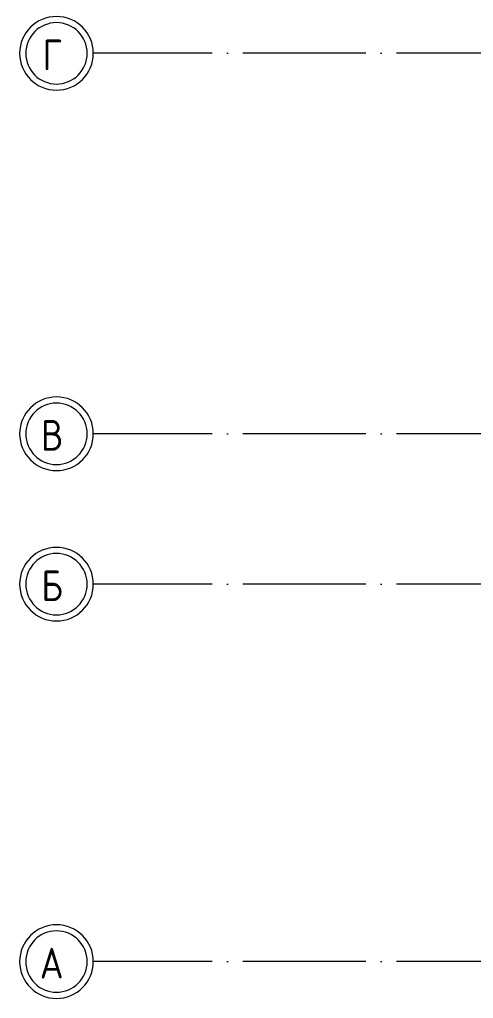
# Model space of a CAD drawing. Header units: millimetres. Extents: x -21010 to 105841, y -18351 to 135084.
# Drawn here: x -21010 to -13623, y -4125 to 11825 of the extents above; entities that cross this region are included whole.
import ezdxf

# ---------------------------------------------------------------- set-up
doc = ezdxf.new("R2010")
doc.units = ezdxf.units.MM
doc.linetypes.add('ADSK_Линия сетки', pattern=[2500, 2000, -250, 0, -250])
doc.layers.add('Оси', color=7, linetype='Continuous', lineweight=9)
doc.styles.add('GOST Common_2', font='GOST_Common.ttf', dxfattribs={"width": 0.9, "height": 500})

# ---------------------------------------------------------------- blocks, each defined once
blk = doc.blocks.new('1 этаж 21082025')
at = {"layer": 'Оси', "linetype": 'ADSK_Линия сетки'}
for p, q in [((62867, -32200), (-14072, -32200)), ((62867, -38400), (-14072, -38400)), ((62867, -40850), (-14072, -40850)), ((62867, -47000), (-14072, -47000))]:
    blk.add_line(p, q, dxfattribs=at)
at = {"layer": 'Оси', "lineweight": 20}
for centre, radius, start, end in [((-14672, -32200), 600, 90, 270), ((-14672, -32200), 500, 90, 270), ((-14672, -32200), 600, 270, 90), ((-14672, -32200), 500, 270, 90), ((-14672, -38400), 600, 90, 270), ((-14672, -38400), 600, 270, 90), ((-14672, -38400), 500, 90, 270), ((-14672, -38400), 500, 270, 90), ((-14672, -40850), 600, 90, 270), ((-14672, -40850), 500, 90, 270), ((-14672, -40850), 600, 270, 90), ((-14672, -40850), 500, 270, 90), ((-14672, -47000), 600, 90, 270), ((-14672, -47000), 600, 270, 90), ((-14672, -47000), 500, 90, 270), ((-14672, -47000), 500, 270, 90)]:
    blk.add_arc(centre, radius, start, end, dxfattribs=at)
at = {"layer": 'Оси', "style": 'GOST Common_2', "width": 0.9}
for s, p in [('Г', (-14899, -32475)), ('В', (-14923, -38675)), ('Б', (-14919, -41125)), ('А', (-14943, -47275))]:
    blk.add_text(s, height=500, dxfattribs=at).set_placement(p)

msp = doc.modelspace()

# ---------------------------------------------------------------- block references
msp.add_blockref('1 этаж 21082025', (-5738, 43475))

doc.saveas('drawing.dxf')
